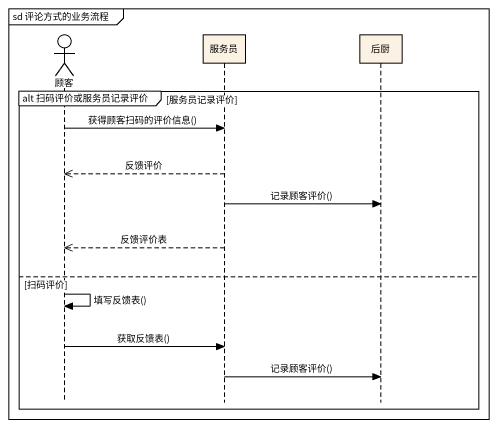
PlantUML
@startuml
mainframe sd 评论方式的业务流程
hide footbox
actor 顾客
participant 服务员
participant 后厨

group alt 扫码评价或服务员记录评价 [服务员记录评价]
  顾客 -> 服务员 : 获得顾客扫码的评价信息()
  服务员 -->> 顾客 : 反馈评价
  服务员 -> 后厨 : 记录顾客评价()
  服务员 -->> 顾客 : 反馈评价表
else 扫码评价
  顾客 -> 顾客 : 填写反馈表()
  顾客 -> 服务员 : 获取反馈表()
  服务员 -> 后厨 : 记录顾客评价()
end
@enduml
